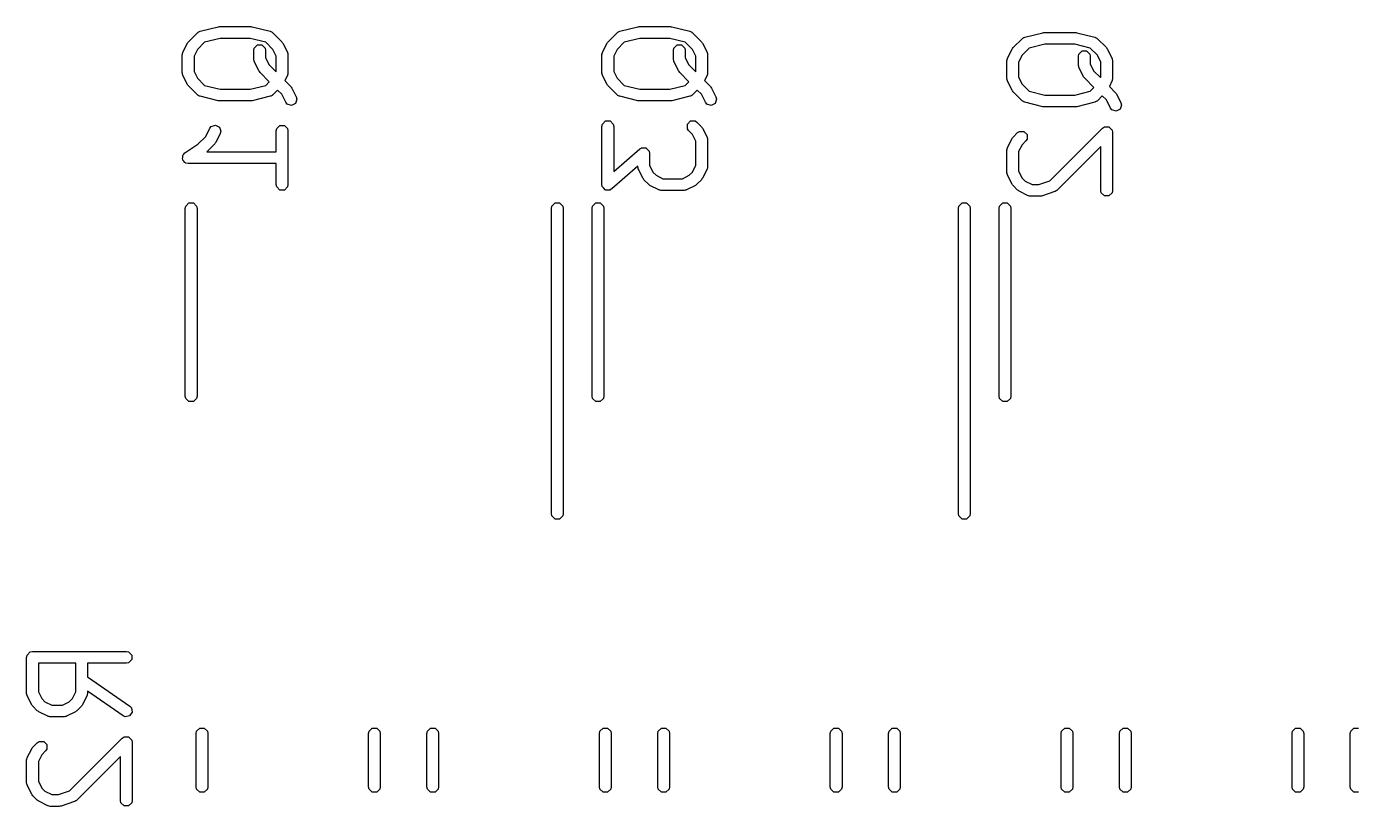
# Model space of a CAD drawing. Header units: inches. Extents: x 0.38 to 5.39, y 0.12 to 3.22.
# Drawn here: x 3.0954 to 3.5418, y 0.6981 to 0.9596 of the extents above; entities that cross this region are included whole.
import ezdxf

# ---------------------------------------------------------------- set-up
doc = ezdxf.new("R2010")
doc.units = ezdxf.units.IN
doc.header["$MEASUREMENT"] = 0
doc.layers.add('BLACK', color=250, linetype='CONTINUOUS')

msp = doc.modelspace()

# ---------------------------------------------------------------- linework, layer by layer
at = {"layer": 'BLACK', "linetype": 'CONTINUOUS'}
for p, q in [((3.14975, 0.95452), (3.15275, 0.95751)), ((3.15275, 0.95751), (3.15293, 0.95763)), ((3.15293, 0.95763), (3.15297, 0.9577)), ((3.15297, 0.9577), (3.15319, 0.95781)), ((3.15319, 0.95781), (3.15339, 0.95794)), ((3.15339, 0.95794), (3.15347, 0.95794)), ((3.15347, 0.95794), (3.15366, 0.95803)), ((3.15366, 0.95803), (3.15966, 0.95953)), ((3.16038, 0.95565), (3.15515, 0.95435)), ((3.15966, 0.95953), (3.1599, 0.95954)), ((3.1599, 0.95954), (3.16014, 0.95959)), ((3.16014, 0.95959), (3.17064, 0.95959)), ((3.1704, 0.95565), (3.16038, 0.95565)), ((3.17563, 0.95435), (3.1704, 0.95565)), ((3.17064, 0.95959), (3.17088, 0.95954)), ((3.17088, 0.95954), (3.17112, 0.95953)), ((3.17112, 0.95953), (3.17712, 0.95803)), ((3.17712, 0.95803), (3.17731, 0.95794)), ((3.17731, 0.95794), (3.17739, 0.95794)), ((3.17739, 0.95794), (3.17759, 0.95781)), ((3.17759, 0.95781), (3.17781, 0.9577)), ((3.17781, 0.9577), (3.17785, 0.95763)), ((3.17785, 0.95763), (3.17803, 0.95751)), ((3.17803, 0.95751), (3.18103, 0.95452)), ((3.2905, 0.95452), (3.2935, 0.95751)), ((3.2935, 0.95751), (3.29367, 0.95763)), ((3.29367, 0.95763), (3.29372, 0.9577)), ((3.29372, 0.9577), (3.29394, 0.95781)), ((3.29394, 0.95781), (3.29414, 0.95794)), ((3.29414, 0.95794), (3.29422, 0.95794)), ((3.29422, 0.95794), (3.29441, 0.95803)), ((3.29441, 0.95803), (3.30041, 0.95953)), ((3.30113, 0.95565), (3.2959, 0.95435)), ((3.30041, 0.95953), (3.30065, 0.95954)), ((3.30065, 0.95954), (3.30089, 0.95959)), ((3.30089, 0.95959), (3.31139, 0.95959)), ((3.31114, 0.95565), (3.30113, 0.95565)), ((3.31638, 0.95435), (3.31114, 0.95565)), ((3.31139, 0.95959), (3.31162, 0.95954)), ((3.31162, 0.95954), (3.31186, 0.95953)), ((3.31186, 0.95953), (3.31786, 0.95803)), ((3.31786, 0.95803), (3.31806, 0.95794)), ((3.31806, 0.95794), (3.31814, 0.95794)), ((3.31814, 0.95794), (3.31834, 0.95781)), ((3.31834, 0.95781), (3.31856, 0.9577)), ((3.31856, 0.9577), (3.3186, 0.95763)), ((3.3186, 0.95763), (3.31878, 0.95751)), ((3.31878, 0.95751), (3.32178, 0.95452)), ((3.42632, 0.95255), (3.42932, 0.95555)), ((3.42932, 0.95555), (3.4295, 0.95566)), ((3.4295, 0.95566), (3.42954, 0.95574)), ((3.42954, 0.95574), (3.42976, 0.95584)), ((3.42976, 0.95584), (3.42996, 0.95597)), ((3.42996, 0.95597), (3.43005, 0.95597)), ((3.43005, 0.95597), (3.43024, 0.95606)), ((3.43024, 0.95606), (3.43624, 0.95756)), ((3.43624, 0.95756), (3.43648, 0.95758)), ((3.43648, 0.95758), (3.43671, 0.95762)), ((3.43671, 0.95762), (3.44721, 0.95762)), ((3.44721, 0.95762), (3.44745, 0.95758)), ((3.44745, 0.95758), (3.44769, 0.95756)), ((3.44769, 0.95756), (3.45369, 0.95606)), ((3.45369, 0.95606), (3.45388, 0.95597)), ((3.45388, 0.95597), (3.45397, 0.95597)), ((3.45397, 0.95597), (3.45417, 0.95584)), ((3.45417, 0.95584), (3.45438, 0.95574)), ((3.45438, 0.95574), (3.45443, 0.95566)), ((3.45443, 0.95566), (3.4546, 0.95555)), ((3.4546, 0.95555), (3.4576, 0.95255)), ((3.14776, 0.95057), (3.14782, 0.95088)), ((3.14782, 0.95088), (3.14785, 0.95091)), ((3.14785, 0.95091), (3.14788, 0.951)), ((3.14788, 0.951), (3.14938, 0.954)), ((3.14938, 0.954), (3.14957, 0.95425)), ((3.14957, 0.95425), (3.14975, 0.95452)), ((3.15276, 0.95196), (3.15161, 0.94966)), ((3.15515, 0.95435), (3.15276, 0.95196)), ((3.17167, 0.95162), (3.17182, 0.95238)), ((3.17167, 0.94862), (3.17167, 0.95162)), ((3.17182, 0.95238), (3.17289, 0.95344)), ((3.17289, 0.95344), (3.17439, 0.95344)), ((3.17439, 0.95344), (3.17546, 0.95238)), ((3.17546, 0.95238), (3.17561, 0.95162)), ((3.17561, 0.95162), (3.17561, 0.94909)), ((3.17802, 0.95196), (3.17563, 0.95435)), ((3.17917, 0.94966), (3.17802, 0.95196)), ((3.18103, 0.95452), (3.18121, 0.95425)), ((3.18121, 0.95425), (3.1814, 0.954)), ((3.1814, 0.954), (3.1829, 0.951)), ((3.1829, 0.951), (3.18292, 0.95091)), ((3.18292, 0.95091), (3.18296, 0.95088)), ((3.18296, 0.95088), (3.18302, 0.95057)), ((3.28851, 0.95057), (3.28857, 0.95088)), ((3.28857, 0.95088), (3.2886, 0.95091)), ((3.2886, 0.95091), (3.28863, 0.951)), ((3.28863, 0.951), (3.29013, 0.954)), ((3.29013, 0.954), (3.29032, 0.95425)), ((3.29032, 0.95425), (3.2905, 0.95452)), ((3.29351, 0.95196), (3.29236, 0.94966)), ((3.2959, 0.95435), (3.29351, 0.95196)), ((3.31242, 0.95162), (3.31257, 0.95238)), ((3.31242, 0.94862), (3.31242, 0.95162)), ((3.31257, 0.95238), (3.31363, 0.95344)), ((3.31363, 0.95344), (3.31514, 0.95344)), ((3.31514, 0.95344), (3.31621, 0.95238)), ((3.31621, 0.95238), (3.31636, 0.95162)), ((3.31636, 0.95162), (3.31636, 0.94909)), ((3.31877, 0.95196), (3.31638, 0.95435)), ((3.31992, 0.94966), (3.31877, 0.95196)), ((3.32178, 0.95452), (3.32195, 0.95425)), ((3.32195, 0.95425), (3.32215, 0.954)), ((3.32215, 0.954), (3.32365, 0.951)), ((3.32365, 0.951), (3.32367, 0.95091)), ((3.32367, 0.95091), (3.3237, 0.95088)), ((3.3237, 0.95088), (3.32377, 0.95057)), ((3.42446, 0.94904), (3.42596, 0.95204)), ((3.42596, 0.95204), (3.42615, 0.95228)), ((3.42615, 0.95228), (3.42632, 0.95255)), ((3.43172, 0.95238), (3.42933, 0.94999)), ((3.43696, 0.95369), (3.43172, 0.95238)), ((3.44697, 0.95369), (3.43696, 0.95369)), ((3.45221, 0.95238), (3.44697, 0.95369)), ((3.44839, 0.95041), (3.44946, 0.95147)), ((3.44946, 0.95147), (3.45097, 0.95147)), ((3.45097, 0.95147), (3.45203, 0.95041)), ((3.45459, 0.94999), (3.45221, 0.95238)), ((3.4576, 0.95255), (3.45778, 0.95228)), ((3.45778, 0.95228), (3.45797, 0.95204)), ((3.45797, 0.95204), (3.45947, 0.94904)), ((3.14767, 0.95012), (3.14769, 0.95022)), ((3.14767, 0.94412), (3.14767, 0.95012)), ((3.14768, 0.95026), (3.14776, 0.95057)), ((3.14769, 0.95022), (3.14768, 0.95026)), ((3.15161, 0.94966), (3.15161, 0.94459)), ((3.17169, 0.94853), (3.17167, 0.94862)), ((3.17168, 0.94848), (3.17169, 0.94853)), ((3.17176, 0.94818), (3.17168, 0.94848)), ((3.17182, 0.94787), (3.17176, 0.94818)), ((3.17185, 0.94784), (3.17182, 0.94787)), ((3.17188, 0.94774), (3.17185, 0.94784)), ((3.17338, 0.94474), (3.17188, 0.94774)), ((3.17561, 0.94909), (3.17676, 0.94679)), ((3.17676, 0.94679), (3.1791, 0.94445)), ((3.17917, 0.94459), (3.17917, 0.94966)), ((3.18302, 0.95057), (3.1831, 0.95026)), ((3.1831, 0.95026), (3.18309, 0.95022)), ((3.18309, 0.95022), (3.18311, 0.95012)), ((3.18311, 0.95012), (3.18311, 0.94412)), ((3.28842, 0.95012), (3.28844, 0.95022)), ((3.28842, 0.94412), (3.28842, 0.95012)), ((3.28843, 0.95026), (3.28851, 0.95057)), ((3.28844, 0.95022), (3.28843, 0.95026)), ((3.29236, 0.94966), (3.29236, 0.94459)), ((3.31244, 0.94853), (3.31242, 0.94862)), ((3.31242, 0.94848), (3.31244, 0.94853)), ((3.31251, 0.94818), (3.31242, 0.94848)), ((3.31257, 0.94787), (3.31251, 0.94818)), ((3.3126, 0.94784), (3.31257, 0.94787)), ((3.31263, 0.94774), (3.3126, 0.94784)), ((3.31413, 0.94474), (3.31263, 0.94774)), ((3.31636, 0.94909), (3.3175, 0.94679)), ((3.3175, 0.94679), (3.31985, 0.94445)), ((3.31992, 0.94459), (3.31992, 0.94966)), ((3.32377, 0.95057), (3.32385, 0.95026)), ((3.32385, 0.95026), (3.32383, 0.95022)), ((3.32383, 0.95022), (3.32385, 0.95012)), ((3.32385, 0.95012), (3.32385, 0.94412)), ((3.42425, 0.94829), (3.42434, 0.9486)), ((3.42427, 0.94825), (3.42425, 0.94829)), ((3.42425, 0.94816), (3.42427, 0.94825)), ((3.42425, 0.94216), (3.42425, 0.94816)), ((3.42434, 0.9486), (3.4244, 0.94891)), ((3.4244, 0.94891), (3.42443, 0.94894)), ((3.42443, 0.94894), (3.42446, 0.94904)), ((3.42933, 0.94999), (3.42818, 0.94769)), ((3.42818, 0.94769), (3.42818, 0.94262)), ((3.44824, 0.94966), (3.44839, 0.95041)), ((3.44824, 0.94666), (3.44824, 0.94966)), ((3.44826, 0.94656), (3.44824, 0.94666)), ((3.44825, 0.94652), (3.44826, 0.94656)), ((3.44833, 0.94621), (3.44825, 0.94652)), ((3.45203, 0.95041), (3.45218, 0.94966)), ((3.45218, 0.94966), (3.45218, 0.94712)), ((3.45218, 0.94712), (3.45333, 0.94482)), ((3.45574, 0.94769), (3.45459, 0.94999)), ((3.45574, 0.94262), (3.45574, 0.94769)), ((3.45947, 0.94904), (3.4595, 0.94894)), ((3.4595, 0.94894), (3.45953, 0.94891)), ((3.45953, 0.94891), (3.45959, 0.9486)), ((3.45959, 0.9486), (3.45968, 0.94829)), ((3.45968, 0.94829), (3.45966, 0.94825)), ((3.45966, 0.94825), (3.45968, 0.94816)), ((3.45968, 0.94816), (3.45968, 0.94216)), ((3.14769, 0.94403), (3.14767, 0.94412)), ((3.14768, 0.94398), (3.14769, 0.94403)), ((3.14776, 0.94368), (3.14768, 0.94398)), ((3.14782, 0.94337), (3.14776, 0.94368)), ((3.14785, 0.94334), (3.14782, 0.94337)), ((3.14788, 0.94324), (3.14785, 0.94334)), ((3.14938, 0.94024), (3.14788, 0.94324)), ((3.15161, 0.94459), (3.15276, 0.94229)), ((3.15276, 0.94229), (3.15515, 0.9399)), ((3.17357, 0.94449), (3.17338, 0.94474)), ((3.17375, 0.94423), (3.17357, 0.94449)), ((3.17685, 0.94112), (3.17375, 0.94423)), ((3.1791, 0.94445), (3.17917, 0.94459)), ((3.1829, 0.94324), (3.18203, 0.94151)), ((3.18292, 0.94334), (3.1829, 0.94324)), ((3.18296, 0.94337), (3.18292, 0.94334)), ((3.18302, 0.94368), (3.18296, 0.94337)), ((3.1831, 0.94398), (3.18302, 0.94368)), ((3.18311, 0.94412), (3.18309, 0.94403)), ((3.18309, 0.94403), (3.1831, 0.94398)), ((3.28844, 0.94403), (3.28842, 0.94412)), ((3.28843, 0.94398), (3.28844, 0.94403)), ((3.28851, 0.94368), (3.28843, 0.94398)), ((3.28857, 0.94337), (3.28851, 0.94368)), ((3.2886, 0.94334), (3.28857, 0.94337)), ((3.28863, 0.94324), (3.2886, 0.94334)), ((3.29013, 0.94024), (3.28863, 0.94324)), ((3.29236, 0.94459), (3.29351, 0.94229)), ((3.29351, 0.94229), (3.2959, 0.9399)), ((3.31432, 0.94449), (3.31413, 0.94474)), ((3.31449, 0.94423), (3.31432, 0.94449)), ((3.3176, 0.94112), (3.31449, 0.94423)), ((3.31985, 0.94445), (3.31992, 0.94459)), ((3.32365, 0.94324), (3.32278, 0.94151)), ((3.32367, 0.94334), (3.32365, 0.94324)), ((3.3237, 0.94337), (3.32367, 0.94334)), ((3.32377, 0.94368), (3.3237, 0.94337)), ((3.32385, 0.94398), (3.32377, 0.94368)), ((3.32385, 0.94412), (3.32383, 0.94403)), ((3.32383, 0.94403), (3.32385, 0.94398)), ((3.42427, 0.94206), (3.42425, 0.94216)), ((3.42425, 0.94202), (3.42427, 0.94206)), ((3.42434, 0.94171), (3.42425, 0.94202)), ((3.42818, 0.94262), (3.42933, 0.94032)), ((3.44839, 0.9459), (3.44833, 0.94621)), ((3.44843, 0.94587), (3.44839, 0.9459)), ((3.44845, 0.94578), (3.44843, 0.94587)), ((3.44995, 0.94278), (3.44845, 0.94578)), ((3.45015, 0.94253), (3.44995, 0.94278)), ((3.45032, 0.94226), (3.45015, 0.94253)), ((3.45343, 0.93916), (3.45032, 0.94226)), ((3.45333, 0.94482), (3.45567, 0.94248)), ((3.45567, 0.94248), (3.45574, 0.94262)), ((3.45968, 0.94202), (3.45959, 0.94171)), ((3.45968, 0.94216), (3.45966, 0.94206)), ((3.45966, 0.94206), (3.45968, 0.94202)), ((3.14957, 0.94), (3.14938, 0.94024)), ((3.14975, 0.93973), (3.14957, 0.94)), ((3.15275, 0.93673), (3.14975, 0.93973)), ((3.15515, 0.9399), (3.16038, 0.93859)), ((3.16038, 0.93859), (3.1704, 0.93859)), ((3.1704, 0.93859), (3.17563, 0.9399)), ((3.17563, 0.9399), (3.17685, 0.94112)), ((3.17964, 0.93834), (3.17803, 0.93673)), ((3.18102, 0.93696), (3.17964, 0.93834)), ((3.18203, 0.94151), (3.18403, 0.93952)), ((3.18403, 0.93952), (3.1842, 0.93925)), ((3.1842, 0.93925), (3.1844, 0.93901)), ((3.1844, 0.93901), (3.1859, 0.93601)), ((3.29032, 0.94), (3.29013, 0.94024)), ((3.2905, 0.93973), (3.29032, 0.94)), ((3.2935, 0.93673), (3.2905, 0.93973)), ((3.2959, 0.9399), (3.30113, 0.93859)), ((3.30113, 0.93859), (3.31114, 0.93859)), ((3.31114, 0.93859), (3.31638, 0.9399)), ((3.31638, 0.9399), (3.3176, 0.94112)), ((3.32039, 0.93834), (3.31878, 0.93673)), ((3.32177, 0.93696), (3.32039, 0.93834)), ((3.32278, 0.94151), (3.32478, 0.93952)), ((3.32478, 0.93952), (3.32495, 0.93925)), ((3.32495, 0.93925), (3.32515, 0.93901)), ((3.32515, 0.93901), (3.32665, 0.93601)), ((3.4244, 0.9414), (3.42434, 0.94171)), ((3.42443, 0.94137), (3.4244, 0.9414)), ((3.42446, 0.94128), (3.42443, 0.94137)), ((3.42596, 0.93828), (3.42446, 0.94128)), ((3.42615, 0.93803), (3.42596, 0.93828)), ((3.42632, 0.93776), (3.42615, 0.93803)), ((3.42932, 0.93476), (3.42632, 0.93776)), ((3.42933, 0.94032), (3.43172, 0.93793)), ((3.43172, 0.93793), (3.43696, 0.93663)), ((3.44697, 0.93663), (3.45221, 0.93793)), ((3.45221, 0.93793), (3.45343, 0.93916)), ((3.45947, 0.94128), (3.45861, 0.93955)), ((3.45861, 0.93955), (3.4606, 0.93755)), ((3.4595, 0.94137), (3.45947, 0.94128)), ((3.45953, 0.9414), (3.4595, 0.94137)), ((3.45959, 0.94171), (3.45953, 0.9414)), ((3.4606, 0.93755), (3.46078, 0.93729)), ((3.15293, 0.93661), (3.15275, 0.93673)), ((3.15297, 0.93654), (3.15293, 0.93661)), ((3.15319, 0.93644), (3.15297, 0.93654)), ((3.15339, 0.93631), (3.15319, 0.93644)), ((3.15347, 0.93631), (3.15339, 0.93631)), ((3.15366, 0.93622), (3.15347, 0.93631)), ((3.15966, 0.93472), (3.15366, 0.93622)), ((3.1599, 0.9347), (3.15966, 0.93472)), ((3.16014, 0.93466), (3.1599, 0.9347)), ((3.17064, 0.93466), (3.16014, 0.93466)), ((3.17088, 0.9347), (3.17064, 0.93466)), ((3.17112, 0.93472), (3.17088, 0.9347)), ((3.17712, 0.93622), (3.17112, 0.93472)), ((3.17731, 0.93631), (3.17712, 0.93622)), ((3.17739, 0.93631), (3.17731, 0.93631)), ((3.17759, 0.93644), (3.17739, 0.93631)), ((3.17781, 0.93654), (3.17759, 0.93644)), ((3.17785, 0.93661), (3.17781, 0.93654)), ((3.17803, 0.93673), (3.17785, 0.93661)), ((3.18238, 0.93425), (3.18102, 0.93696)), ((3.18285, 0.93364), (3.18238, 0.93425)), ((3.18428, 0.93316), (3.18285, 0.93364)), ((3.18562, 0.93384), (3.18428, 0.93316)), ((3.1861, 0.93527), (3.18562, 0.93384)), ((3.1859, 0.93601), (3.1861, 0.93527)), ((3.29367, 0.93661), (3.2935, 0.93673)), ((3.29372, 0.93654), (3.29367, 0.93661)), ((3.29394, 0.93644), (3.29372, 0.93654)), ((3.29414, 0.93631), (3.29394, 0.93644)), ((3.29422, 0.93631), (3.29414, 0.93631)), ((3.29441, 0.93622), (3.29422, 0.93631)), ((3.30041, 0.93472), (3.29441, 0.93622)), ((3.30065, 0.9347), (3.30041, 0.93472)), ((3.30089, 0.93466), (3.30065, 0.9347)), ((3.31139, 0.93466), (3.30089, 0.93466)), ((3.31162, 0.9347), (3.31139, 0.93466)), ((3.31186, 0.93472), (3.31162, 0.9347)), ((3.31786, 0.93622), (3.31186, 0.93472)), ((3.31806, 0.93631), (3.31786, 0.93622)), ((3.31814, 0.93631), (3.31806, 0.93631)), ((3.31834, 0.93644), (3.31814, 0.93631)), ((3.31856, 0.93654), (3.31834, 0.93644)), ((3.3186, 0.93661), (3.31856, 0.93654)), ((3.31878, 0.93673), (3.3186, 0.93661)), ((3.32312, 0.93425), (3.32177, 0.93696)), ((3.3236, 0.93364), (3.32312, 0.93425)), ((3.32502, 0.93316), (3.3236, 0.93364)), ((3.32637, 0.93384), (3.32502, 0.93316)), ((3.32685, 0.93527), (3.32637, 0.93384)), ((3.32665, 0.93601), (3.32685, 0.93527)), ((3.4295, 0.93465), (3.42932, 0.93476)), ((3.42954, 0.93458), (3.4295, 0.93465)), ((3.42976, 0.93447), (3.42954, 0.93458)), ((3.42996, 0.93434), (3.42976, 0.93447)), ((3.43005, 0.93434), (3.42996, 0.93434)), ((3.43024, 0.93425), (3.43005, 0.93434)), ((3.43624, 0.93275), (3.43024, 0.93425)), ((3.43696, 0.93663), (3.44697, 0.93663)), ((3.45369, 0.93425), (3.44769, 0.93275)), ((3.45388, 0.93434), (3.45369, 0.93425)), ((3.45397, 0.93434), (3.45388, 0.93434)), ((3.45417, 0.93447), (3.45397, 0.93434)), ((3.45438, 0.93458), (3.45417, 0.93447)), ((3.45443, 0.93465), (3.45438, 0.93458)), ((3.4546, 0.93476), (3.45443, 0.93465)), ((3.45621, 0.93637), (3.4546, 0.93476)), ((3.45759, 0.93499), (3.45621, 0.93637)), ((3.45895, 0.93228), (3.45759, 0.93499)), ((3.46078, 0.93729), (3.46097, 0.93704)), ((3.46097, 0.93704), (3.46247, 0.93404)), ((3.46268, 0.9333), (3.4622, 0.93187)), ((3.46247, 0.93404), (3.46268, 0.9333)), ((3.43648, 0.93274), (3.43624, 0.93275)), ((3.43671, 0.93269), (3.43648, 0.93274)), ((3.44721, 0.93269), (3.43671, 0.93269)), ((3.44745, 0.93274), (3.44721, 0.93269)), ((3.44769, 0.93275), (3.44745, 0.93274)), ((3.45942, 0.93167), (3.45895, 0.93228)), ((3.46085, 0.93119), (3.45942, 0.93167)), ((3.4622, 0.93187), (3.46085, 0.93119)), ((3.15552, 0.92279), (3.15688, 0.92551)), ((3.15688, 0.92551), (3.15735, 0.92611)), ((3.15735, 0.92611), (3.15878, 0.92659)), ((3.15878, 0.92659), (3.16013, 0.92592)), ((3.16013, 0.92592), (3.1606, 0.92449)), ((3.1606, 0.92449), (3.1604, 0.92375)), ((3.17917, 0.92463), (3.17932, 0.92538)), ((3.17917, 0.9176), (3.17917, 0.92463)), ((3.17932, 0.92538), (3.18038, 0.92645)), ((3.18038, 0.92645), (3.18189, 0.92645)), ((3.18189, 0.92645), (3.18296, 0.92538)), ((3.18296, 0.92538), (3.18311, 0.92463)), ((3.18311, 0.92463), (3.18311, 0.90663)), ((3.28842, 0.92613), (3.28857, 0.92688)), ((3.28842, 0.90663), (3.28842, 0.92613)), ((3.28857, 0.92688), (3.28964, 0.92795)), ((3.28964, 0.92795), (3.29114, 0.92795)), ((3.29114, 0.92795), (3.29221, 0.92688)), ((3.29221, 0.92688), (3.29236, 0.92613)), ((3.29236, 0.92613), (3.29236, 0.91097)), ((3.31707, 0.92688), (3.31813, 0.92795)), ((3.31707, 0.92537), (3.31707, 0.92688)), ((3.31749, 0.92473), (3.31707, 0.92537)), ((3.31877, 0.92346), (3.31749, 0.92473)), ((3.31813, 0.92795), (3.31964, 0.92795)), ((3.31964, 0.92795), (3.32028, 0.92752)), ((3.32028, 0.92752), (3.32178, 0.92602)), ((3.32178, 0.92602), (3.32195, 0.92576)), ((3.32195, 0.92576), (3.32215, 0.92551)), ((3.32215, 0.92551), (3.32365, 0.92251)), ((3.42632, 0.92255), (3.42782, 0.92405)), ((3.42782, 0.92405), (3.42846, 0.92448)), ((3.42846, 0.92448), (3.42997, 0.92448)), ((3.42997, 0.92448), (3.43103, 0.92341)), ((3.43865, 0.90788), (3.45632, 0.92555)), ((3.45632, 0.92555), (3.45696, 0.92598)), ((3.45696, 0.92598), (3.45847, 0.92598)), ((3.45847, 0.92598), (3.45953, 0.92491)), ((3.45953, 0.92491), (3.45968, 0.92416)), ((3.45968, 0.92416), (3.45968, 0.90466)), ((3.14855, 0.91727), (3.15289, 0.92016)), ((3.15289, 0.92016), (3.15552, 0.92279)), ((3.15853, 0.92024), (3.15589, 0.9176)), ((3.15871, 0.9205), (3.15853, 0.92024)), ((3.1589, 0.92075), (3.15871, 0.9205)), ((3.1604, 0.92375), (3.1589, 0.92075)), ((3.31992, 0.92116), (3.31877, 0.92346)), ((3.31992, 0.91309), (3.31992, 0.92116)), ((3.32365, 0.92251), (3.32367, 0.92241)), ((3.32367, 0.92241), (3.3237, 0.92238)), ((3.3237, 0.92238), (3.32377, 0.92207)), ((3.32377, 0.92207), (3.32385, 0.92177)), ((3.32385, 0.92177), (3.32383, 0.92172)), ((3.32383, 0.92172), (3.32385, 0.92163)), ((3.32385, 0.92163), (3.32385, 0.91263)), ((3.42446, 0.91904), (3.42596, 0.92204)), ((3.42596, 0.92204), (3.42615, 0.92229)), ((3.42615, 0.92229), (3.42632, 0.92255)), ((3.42933, 0.91999), (3.42818, 0.91769)), ((3.43061, 0.92127), (3.42933, 0.91999)), ((3.43103, 0.92191), (3.43061, 0.92127)), ((3.43103, 0.92341), (3.43103, 0.92191)), ((3.14771, 0.91525), (3.14782, 0.91581)), ((3.14782, 0.91508), (3.14771, 0.91525)), ((3.14782, 0.91638), (3.14797, 0.91652)), ((3.14782, 0.91581), (3.14782, 0.91638)), ((3.14782, 0.91487), (3.14782, 0.91508)), ((3.14797, 0.91652), (3.14801, 0.91672)), ((3.14801, 0.91672), (3.14855, 0.91727)), ((3.15589, 0.9176), (3.17917, 0.9176)), ((3.29236, 0.91097), (3.30109, 0.91861)), ((3.30109, 0.91861), (3.30158, 0.91889)), ((3.30158, 0.91889), (3.30163, 0.91895)), ((3.30163, 0.91895), (3.30168, 0.91895)), ((3.30168, 0.91895), (3.30176, 0.91899)), ((3.30176, 0.91899), (3.30245, 0.91895)), ((3.30245, 0.91895), (3.30314, 0.91895)), ((3.30314, 0.91895), (3.30319, 0.9189)), ((3.30319, 0.9189), (3.30326, 0.91889)), ((3.30326, 0.91889), (3.30372, 0.91837)), ((3.30372, 0.91837), (3.30421, 0.91788)), ((3.30421, 0.91788), (3.30422, 0.91779)), ((3.30422, 0.91779), (3.30425, 0.91776)), ((3.30425, 0.91776), (3.30425, 0.91768)), ((3.30425, 0.91768), (3.30436, 0.91713)), ((3.30436, 0.91713), (3.30436, 0.91309)), ((3.42425, 0.9183), (3.42434, 0.9186)), ((3.42427, 0.91826), (3.42425, 0.9183)), ((3.42425, 0.91816), (3.42427, 0.91826)), ((3.42425, 0.91066), (3.42425, 0.91816)), ((3.42434, 0.9186), (3.4244, 0.91891)), ((3.4244, 0.91891), (3.42443, 0.91894)), ((3.42443, 0.91894), (3.42446, 0.91904)), ((3.42818, 0.91769), (3.42818, 0.91112)), ((3.45574, 0.91941), (3.44111, 0.90477)), ((3.45574, 0.90466), (3.45574, 0.91941)), ((3.14823, 0.91447), (3.14782, 0.91487)), ((3.14855, 0.91399), (3.14823, 0.91447)), ((3.14874, 0.91395), (3.14855, 0.91399)), ((3.14889, 0.91381), (3.14874, 0.91395)), ((3.14964, 0.91366), (3.14889, 0.91381)), ((3.17917, 0.91366), (3.14964, 0.91366)), ((3.17917, 0.90663), (3.17917, 0.91366)), ((3.30042, 0.91279), (3.29169, 0.90515)), ((3.30042, 0.91263), (3.30042, 0.91279)), ((3.30044, 0.91253), (3.30042, 0.91263)), ((3.30042, 0.91249), (3.30044, 0.91253)), ((3.30051, 0.91218), (3.30042, 0.91249)), ((3.30057, 0.91188), (3.30051, 0.91218)), ((3.3006, 0.91184), (3.30057, 0.91188)), ((3.30063, 0.91175), (3.3006, 0.91184)), ((3.30213, 0.90875), (3.30063, 0.91175)), ((3.30436, 0.91309), (3.30551, 0.91079)), ((3.30551, 0.91079), (3.30655, 0.90975)), ((3.31772, 0.90975), (3.31877, 0.9108)), ((3.31877, 0.9108), (3.31992, 0.91309)), ((3.32365, 0.91175), (3.32215, 0.90875)), ((3.32367, 0.91184), (3.32365, 0.91175)), ((3.3237, 0.91188), (3.32367, 0.91184)), ((3.32377, 0.91218), (3.3237, 0.91188)), ((3.32385, 0.91249), (3.32377, 0.91218)), ((3.32385, 0.91263), (3.32383, 0.91253)), ((3.32383, 0.91253), (3.32385, 0.91249)), ((3.42427, 0.91056), (3.42425, 0.91066)), ((3.42425, 0.91052), (3.42427, 0.91056)), ((3.42818, 0.91112), (3.42933, 0.90883)), ((3.17932, 0.90588), (3.17917, 0.90663)), ((3.18311, 0.90663), (3.18296, 0.90588)), ((3.28853, 0.90608), (3.28842, 0.90663)), ((3.30232, 0.9085), (3.30213, 0.90875)), ((3.3025, 0.90824), (3.30232, 0.9085)), ((3.304, 0.90674), (3.3025, 0.90824)), ((3.30426, 0.90656), (3.304, 0.90674)), ((3.30451, 0.90637), (3.30426, 0.90656)), ((3.30751, 0.90487), (3.30451, 0.90637)), ((3.30655, 0.90975), (3.30885, 0.9086)), ((3.30885, 0.9086), (3.31542, 0.9086)), ((3.31542, 0.9086), (3.31772, 0.90975)), ((3.31977, 0.90637), (3.31677, 0.90487)), ((3.32002, 0.90656), (3.31977, 0.90637)), ((3.32028, 0.90674), (3.32002, 0.90656)), ((3.32178, 0.90824), (3.32028, 0.90674)), ((3.32195, 0.9085), (3.32178, 0.90824)), ((3.32215, 0.90875), (3.32195, 0.9085)), ((3.42434, 0.91022), (3.42425, 0.91052)), ((3.4244, 0.90991), (3.42434, 0.91022)), ((3.42443, 0.90987), (3.4244, 0.90991)), ((3.42446, 0.90978), (3.42443, 0.90987)), ((3.42596, 0.90678), (3.42446, 0.90978)), ((3.42615, 0.90653), (3.42596, 0.90678)), ((3.42632, 0.90627), (3.42615, 0.90653)), ((3.42782, 0.90477), (3.42632, 0.90627)), ((3.42933, 0.90883), (3.43038, 0.90778)), ((3.43038, 0.90778), (3.43268, 0.90663)), ((3.43268, 0.90663), (3.4349, 0.90663)), ((3.4349, 0.90663), (3.43865, 0.90788)), ((3.18038, 0.90481), (3.17932, 0.90588)), ((3.18189, 0.90481), (3.18038, 0.90481)), ((3.18296, 0.90588), (3.18189, 0.90481)), ((3.28852, 0.906), (3.28853, 0.90608)), ((3.28855, 0.90597), (3.28852, 0.906)), ((3.28857, 0.90588), (3.28855, 0.90597)), ((3.28906, 0.90539), (3.28857, 0.90588)), ((3.28952, 0.90486), (3.28906, 0.90539)), ((3.28959, 0.90486), (3.28952, 0.90486)), ((3.28964, 0.90481), (3.28959, 0.90486)), ((3.29033, 0.90481), (3.28964, 0.90481)), ((3.29102, 0.90476), (3.29033, 0.90481)), ((3.2911, 0.90481), (3.29102, 0.90476)), ((3.29114, 0.90481), (3.2911, 0.90481)), ((3.2912, 0.90487), (3.29114, 0.90481)), ((3.29169, 0.90515), (3.2912, 0.90487)), ((3.3076, 0.90484), (3.30751, 0.90487)), ((3.30763, 0.90481), (3.3076, 0.90484)), ((3.30794, 0.90475), (3.30763, 0.90481)), ((3.30825, 0.90467), (3.30794, 0.90475)), ((3.30829, 0.90468), (3.30825, 0.90467)), ((3.30839, 0.90466), (3.30829, 0.90468)), ((3.31589, 0.90466), (3.30839, 0.90466)), ((3.31598, 0.90468), (3.31589, 0.90466)), ((3.31603, 0.90467), (3.31598, 0.90468)), ((3.31633, 0.90475), (3.31603, 0.90467)), ((3.31664, 0.90481), (3.31633, 0.90475)), ((3.31667, 0.90484), (3.31664, 0.90481)), ((3.31677, 0.90487), (3.31667, 0.90484)), ((3.42809, 0.90459), (3.42782, 0.90477)), ((3.42834, 0.9044), (3.42809, 0.90459)), ((3.43134, 0.9029), (3.42834, 0.9044)), ((3.43143, 0.90287), (3.43134, 0.9029)), ((3.43146, 0.90284), (3.43143, 0.90287)), ((3.43177, 0.90278), (3.43146, 0.90284)), ((3.43208, 0.9027), (3.43177, 0.90278)), ((3.43212, 0.90271), (3.43208, 0.9027)), ((3.43222, 0.90269), (3.43212, 0.90271)), ((3.43522, 0.90269), (3.43222, 0.90269)), ((3.43552, 0.90275), (3.43522, 0.90269)), ((3.43584, 0.90279), (3.43552, 0.90275)), ((3.44034, 0.90429), (3.43584, 0.90279)), ((3.44042, 0.90434), (3.44034, 0.90429)), ((3.44047, 0.90434), (3.44042, 0.90434)), ((3.44073, 0.90452), (3.44047, 0.90434)), ((3.441, 0.90467), (3.44073, 0.90452)), ((3.44102, 0.90471), (3.441, 0.90467)), ((3.44111, 0.90477), (3.44102, 0.90471)), ((3.45589, 0.90391), (3.45574, 0.90466)), ((3.45696, 0.90284), (3.45589, 0.90391)), ((3.45847, 0.90284), (3.45696, 0.90284)), ((3.45953, 0.90391), (3.45847, 0.90284)), ((3.45968, 0.90466), (3.45953, 0.90391)), ((3.14866, 0.89866), (3.14881, 0.89941)), ((3.14866, 0.86717), (3.14866, 0.89866)), ((3.14881, 0.89941), (3.14988, 0.90048)), ((3.14988, 0.90048), (3.15138, 0.90048)), ((3.15138, 0.90048), (3.15245, 0.89941)), ((3.15245, 0.89941), (3.1526, 0.89866)), ((3.1526, 0.89866), (3.1526, 0.86717)), ((3.2715, 0.89866), (3.27165, 0.89941)), ((3.2715, 0.86717), (3.2715, 0.89866)), ((3.27165, 0.89941), (3.27271, 0.90048)), ((3.27271, 0.90048), (3.27422, 0.90048)), ((3.27422, 0.90048), (3.27528, 0.89941)), ((3.27528, 0.89941), (3.27543, 0.89866)), ((3.27543, 0.89866), (3.27543, 0.86717)), ((3.28514, 0.89866), (3.28529, 0.89941)), ((3.28514, 0.86717), (3.28514, 0.89866)), ((3.28529, 0.89941), (3.28636, 0.90048)), ((3.28636, 0.90048), (3.28787, 0.90048)), ((3.28787, 0.90048), (3.28893, 0.89941)), ((3.28893, 0.89941), (3.28908, 0.89866)), ((3.28908, 0.89866), (3.28908, 0.86717)), ((3.40798, 0.89866), (3.40813, 0.89941)), ((3.40798, 0.86717), (3.40798, 0.89866)), ((3.40813, 0.89941), (3.40919, 0.90048)), ((3.40919, 0.90048), (3.4107, 0.90048)), ((3.4107, 0.90048), (3.41177, 0.89941)), ((3.41177, 0.89941), (3.41192, 0.89866)), ((3.41192, 0.89866), (3.41192, 0.86717)), ((3.42163, 0.89866), (3.42178, 0.89941)), ((3.42163, 0.86717), (3.42163, 0.89866)), ((3.42178, 0.89941), (3.42284, 0.90048)), ((3.42284, 0.90048), (3.42435, 0.90048)), ((3.42435, 0.90048), (3.42541, 0.89941)), ((3.42541, 0.89941), (3.42556, 0.89866)), ((3.42556, 0.89866), (3.42556, 0.86717)), ((3.14866, 0.83567), (3.14866, 0.86717)), ((3.1526, 0.86717), (3.1526, 0.83567)), ((3.2715, 0.7963), (3.2715, 0.86717)), ((3.27543, 0.86717), (3.27543, 0.7963)), ((3.28514, 0.83567), (3.28514, 0.86717)), ((3.28908, 0.86717), (3.28908, 0.83567)), ((3.40798, 0.7963), (3.40798, 0.86717)), ((3.41192, 0.86717), (3.41192, 0.7963)), ((3.42163, 0.83567), (3.42163, 0.86717)), ((3.42556, 0.86717), (3.42556, 0.83567)), ((3.14881, 0.83492), (3.14866, 0.83567)), ((3.14988, 0.83385), (3.14881, 0.83492)), ((3.15245, 0.83492), (3.15138, 0.83385)), ((3.1526, 0.83567), (3.15245, 0.83492)), ((3.28529, 0.83492), (3.28514, 0.83567)), ((3.28636, 0.83385), (3.28529, 0.83492)), ((3.28893, 0.83492), (3.28787, 0.83385)), ((3.28908, 0.83567), (3.28893, 0.83492)), ((3.42178, 0.83492), (3.42163, 0.83567)), ((3.42284, 0.83385), (3.42178, 0.83492)), ((3.42541, 0.83492), (3.42435, 0.83385)), ((3.42556, 0.83567), (3.42541, 0.83492)), ((3.15138, 0.83385), (3.14988, 0.83385)), ((3.28787, 0.83385), (3.28636, 0.83385)), ((3.42435, 0.83385), (3.42284, 0.83385)), ((3.27165, 0.79555), (3.2715, 0.7963)), ((3.27271, 0.79448), (3.27165, 0.79555)), ((3.27528, 0.79555), (3.27422, 0.79448)), ((3.27543, 0.7963), (3.27528, 0.79555)), ((3.40813, 0.79555), (3.40798, 0.7963)), ((3.40919, 0.79448), (3.40813, 0.79555)), ((3.41177, 0.79555), (3.4107, 0.79448)), ((3.41192, 0.7963), (3.41177, 0.79555)), ((3.27422, 0.79448), (3.27271, 0.79448)), ((3.4107, 0.79448), (3.40919, 0.79448)), ((3.09559, 0.74886), (3.09666, 0.74992)), ((3.09666, 0.74992), (3.09741, 0.75007)), ((3.09741, 0.75007), (3.12891, 0.75007)), ((3.12891, 0.75007), (3.12966, 0.74992)), ((3.12966, 0.74992), (3.13073, 0.74886)), ((3.09544, 0.7481), (3.09559, 0.74886)), ((3.09544, 0.73611), (3.09544, 0.7481)), ((3.11194, 0.74613), (3.09938, 0.74613)), ((3.09938, 0.74613), (3.09938, 0.73657)), ((3.11194, 0.73657), (3.11194, 0.74613)), ((3.12891, 0.74613), (3.11588, 0.74613)), ((3.11588, 0.74613), (3.11588, 0.74163)), ((3.12966, 0.74628), (3.12891, 0.74613)), ((3.13073, 0.74735), (3.12966, 0.74628)), ((3.13073, 0.74886), (3.13073, 0.74735)), ((3.11588, 0.74163), (3.13004, 0.73172)), ((3.09938, 0.73657), (3.10053, 0.73427)), ((3.11079, 0.73427), (3.11194, 0.73657)), ((3.12778, 0.72849), (3.11588, 0.73682)), ((3.11588, 0.73682), (3.11588, 0.73611)), ((3.09546, 0.73601), (3.09544, 0.73611)), ((3.09545, 0.73597), (3.09546, 0.73601)), ((3.09553, 0.73566), (3.09545, 0.73597)), ((3.09559, 0.73535), (3.09553, 0.73566)), ((3.09563, 0.73532), (3.09559, 0.73535)), ((3.09565, 0.73522), (3.09563, 0.73532)), ((3.09715, 0.73223), (3.09565, 0.73522)), ((3.09735, 0.73198), (3.09715, 0.73223)), ((3.10053, 0.73427), (3.10158, 0.73322)), ((3.10158, 0.73322), (3.10388, 0.73207)), ((3.10388, 0.73207), (3.10745, 0.73207)), ((3.10745, 0.73207), (3.10975, 0.73322)), ((3.10975, 0.73322), (3.11079, 0.73427)), ((3.11417, 0.73223), (3.11398, 0.73198)), ((3.11567, 0.73522), (3.11417, 0.73223)), ((3.1157, 0.73532), (3.11567, 0.73522)), ((3.11573, 0.73535), (3.1157, 0.73532)), ((3.11579, 0.73566), (3.11573, 0.73535)), ((3.11587, 0.73597), (3.11579, 0.73566)), ((3.11588, 0.73611), (3.11586, 0.73601)), ((3.11586, 0.73601), (3.11587, 0.73597)), ((3.09752, 0.73171), (3.09735, 0.73198)), ((3.09902, 0.73021), (3.09752, 0.73171)), ((3.09928, 0.73004), (3.09902, 0.73021)), ((3.09953, 0.72984), (3.09928, 0.73004)), ((3.10253, 0.72835), (3.09953, 0.72984)), ((3.10263, 0.72832), (3.10253, 0.72835)), ((3.10266, 0.72829), (3.10263, 0.72832)), ((3.10297, 0.72823), (3.10266, 0.72829)), ((3.10327, 0.72814), (3.10297, 0.72823)), ((3.10332, 0.72816), (3.10327, 0.72814)), ((3.10341, 0.72814), (3.10332, 0.72816)), ((3.10791, 0.72814), (3.10341, 0.72814)), ((3.10801, 0.72816), (3.10791, 0.72814)), ((3.10805, 0.72814), (3.10801, 0.72816)), ((3.10836, 0.72823), (3.10805, 0.72814)), ((3.10867, 0.72829), (3.10836, 0.72823)), ((3.1087, 0.72832), (3.10867, 0.72829)), ((3.10879, 0.72835), (3.1087, 0.72832)), ((3.11179, 0.72984), (3.10879, 0.72835)), ((3.11204, 0.73004), (3.11179, 0.72984)), ((3.1123, 0.73021), (3.11204, 0.73004)), ((3.1138, 0.73171), (3.1123, 0.73021)), ((3.11398, 0.73198), (3.1138, 0.73171)), ((3.12848, 0.72818), (3.12778, 0.72849)), ((3.12997, 0.72845), (3.12848, 0.72818)), ((3.13083, 0.72968), (3.12997, 0.72845)), ((3.13004, 0.73172), (3.13057, 0.73116)), ((3.13057, 0.73116), (3.13083, 0.72968)), ((3.15227, 0.72256), (3.15242, 0.72331)), ((3.15242, 0.72331), (3.15349, 0.72438)), ((3.15349, 0.72438), (3.15499, 0.72438)), ((3.15499, 0.72438), (3.15606, 0.72331)), ((3.15606, 0.72331), (3.15621, 0.72256)), ((3.21014, 0.72256), (3.21029, 0.72331)), ((3.21029, 0.72331), (3.21136, 0.72438)), ((3.21136, 0.72438), (3.21287, 0.72438)), ((3.21287, 0.72438), (3.21393, 0.72331)), ((3.21393, 0.72331), (3.21408, 0.72256)), ((3.2297, 0.72256), (3.22985, 0.72331)), ((3.22985, 0.72331), (3.23091, 0.72438)), ((3.23091, 0.72438), (3.23242, 0.72438)), ((3.23242, 0.72438), (3.23349, 0.72331)), ((3.23349, 0.72331), (3.23364, 0.72256)), ((3.28757, 0.72256), (3.28772, 0.72331)), ((3.28772, 0.72331), (3.28879, 0.72438)), ((3.28879, 0.72438), (3.29029, 0.72438)), ((3.29029, 0.72438), (3.29136, 0.72331)), ((3.29136, 0.72331), (3.29151, 0.72256)), ((3.30713, 0.72256), (3.30728, 0.72331)), ((3.30728, 0.72331), (3.30834, 0.72438)), ((3.30834, 0.72438), (3.30985, 0.72438)), ((3.30985, 0.72438), (3.31091, 0.72331)), ((3.31091, 0.72331), (3.31106, 0.72256)), ((3.365, 0.72256), (3.36515, 0.72331)), ((3.36515, 0.72331), (3.36622, 0.72438)), ((3.36622, 0.72438), (3.36772, 0.72438)), ((3.36772, 0.72438), (3.36879, 0.72331)), ((3.36879, 0.72331), (3.36894, 0.72256)), ((3.38455, 0.72256), (3.3847, 0.72331)), ((3.3847, 0.72331), (3.38577, 0.72438)), ((3.38577, 0.72438), (3.38728, 0.72438)), ((3.38728, 0.72438), (3.38834, 0.72331)), ((3.38834, 0.72331), (3.38849, 0.72256)), ((3.44243, 0.72256), (3.44258, 0.72331)), ((3.44258, 0.72331), (3.44364, 0.72438)), ((3.44364, 0.72438), (3.44515, 0.72438)), ((3.44515, 0.72438), (3.44621, 0.72331)), ((3.44621, 0.72331), (3.44636, 0.72256)), ((3.46198, 0.72256), (3.46213, 0.72331)), ((3.46213, 0.72331), (3.4632, 0.72438)), ((3.4632, 0.72438), (3.4647, 0.72438)), ((3.4647, 0.72438), (3.46577, 0.72331)), ((3.46577, 0.72331), (3.46592, 0.72256)), ((3.51986, 0.72256), (3.52001, 0.72331)), ((3.52001, 0.72331), (3.52107, 0.72438)), ((3.52107, 0.72438), (3.52258, 0.72438)), ((3.52258, 0.72438), (3.52364, 0.72331)), ((3.52364, 0.72331), (3.52379, 0.72256)), ((3.53941, 0.72256), (3.53956, 0.72331)), ((3.53956, 0.72331), (3.54062, 0.72438)), ((3.54062, 0.72438), (3.54213, 0.72438)), ((3.09752, 0.718), (3.09902, 0.7195)), ((3.09902, 0.7195), (3.09966, 0.71993)), ((3.09966, 0.71993), (3.10117, 0.71993)), ((3.10117, 0.71993), (3.10223, 0.71886)), ((3.10223, 0.71886), (3.10223, 0.71735)), ((3.10985, 0.70333), (3.12752, 0.721)), ((3.12752, 0.721), (3.12816, 0.72143)), ((3.12816, 0.72143), (3.12966, 0.72143)), ((3.12966, 0.72143), (3.13073, 0.72036)), ((3.13073, 0.72036), (3.13088, 0.71961)), ((3.13088, 0.71961), (3.13088, 0.70011)), ((3.15227, 0.70468), (3.15227, 0.72256)), ((3.15621, 0.72256), (3.15621, 0.70468)), ((3.21014, 0.70468), (3.21014, 0.72256)), ((3.21408, 0.72256), (3.21408, 0.70468)), ((3.2297, 0.70468), (3.2297, 0.72256)), ((3.23364, 0.72256), (3.23364, 0.70468)), ((3.28757, 0.70468), (3.28757, 0.72256)), ((3.29151, 0.72256), (3.29151, 0.70468)), ((3.30713, 0.70468), (3.30713, 0.72256)), ((3.31106, 0.72256), (3.31106, 0.70468)), ((3.365, 0.70468), (3.365, 0.72256)), ((3.36894, 0.72256), (3.36894, 0.70468)), ((3.38455, 0.70468), (3.38455, 0.72256)), ((3.38849, 0.72256), (3.38849, 0.70468)), ((3.44243, 0.70468), (3.44243, 0.72256)), ((3.44636, 0.72256), (3.44636, 0.70468)), ((3.46198, 0.70468), (3.46198, 0.72256)), ((3.46592, 0.72256), (3.46592, 0.70468)), ((3.51986, 0.70468), (3.51986, 0.72256)), ((3.52379, 0.72256), (3.52379, 0.70468)), ((3.53941, 0.70468), (3.53941, 0.72256)), ((3.09553, 0.71405), (3.09559, 0.71436)), ((3.09559, 0.71436), (3.09563, 0.71439)), ((3.09563, 0.71439), (3.09565, 0.71449)), ((3.09565, 0.71449), (3.09715, 0.71749)), ((3.09715, 0.71749), (3.09735, 0.71774)), ((3.09735, 0.71774), (3.09752, 0.718)), ((3.10053, 0.71544), (3.09938, 0.71314)), ((3.1018, 0.71672), (3.10053, 0.71544)), ((3.10223, 0.71735), (3.1018, 0.71672)), ((3.12694, 0.71485), (3.1123, 0.70022)), ((3.12694, 0.70011), (3.12694, 0.71485)), ((3.09544, 0.71361), (3.09546, 0.7137)), ((3.09544, 0.70611), (3.09544, 0.71361)), ((3.09545, 0.71375), (3.09553, 0.71405)), ((3.09546, 0.7137), (3.09545, 0.71375)), ((3.09938, 0.71314), (3.09938, 0.70657)), ((3.09546, 0.70601), (3.09544, 0.70611)), ((3.09545, 0.70597), (3.09546, 0.70601)), ((3.09553, 0.70567), (3.09545, 0.70597)), ((3.09559, 0.70536), (3.09553, 0.70567)), ((3.09563, 0.70532), (3.09559, 0.70536)), ((3.09565, 0.70523), (3.09563, 0.70532)), ((3.09715, 0.70223), (3.09565, 0.70523)), ((3.09938, 0.70657), (3.10053, 0.70428)), ((3.09735, 0.70198), (3.09715, 0.70223)), ((3.09752, 0.70172), (3.09735, 0.70198)), ((3.09902, 0.70022), (3.09752, 0.70172)), ((3.10053, 0.70428), (3.10158, 0.70323)), ((3.10158, 0.70323), (3.10388, 0.70208)), ((3.10388, 0.70208), (3.10609, 0.70208)), ((3.10609, 0.70208), (3.10985, 0.70333)), ((3.15242, 0.70393), (3.15227, 0.70468)), ((3.15349, 0.70286), (3.15242, 0.70393)), ((3.15499, 0.70286), (3.15349, 0.70286)), ((3.15606, 0.70393), (3.15499, 0.70286)), ((3.15621, 0.70468), (3.15606, 0.70393)), ((3.21029, 0.70393), (3.21014, 0.70468)), ((3.21136, 0.70286), (3.21029, 0.70393)), ((3.21287, 0.70286), (3.21136, 0.70286)), ((3.21393, 0.70393), (3.21287, 0.70286)), ((3.21408, 0.70468), (3.21393, 0.70393)), ((3.22985, 0.70393), (3.2297, 0.70468)), ((3.23091, 0.70286), (3.22985, 0.70393)), ((3.23242, 0.70286), (3.23091, 0.70286)), ((3.23349, 0.70393), (3.23242, 0.70286)), ((3.23364, 0.70468), (3.23349, 0.70393)), ((3.28772, 0.70393), (3.28757, 0.70468)), ((3.28879, 0.70286), (3.28772, 0.70393)), ((3.29029, 0.70286), (3.28879, 0.70286)), ((3.29136, 0.70393), (3.29029, 0.70286)), ((3.29151, 0.70468), (3.29136, 0.70393)), ((3.30728, 0.70393), (3.30713, 0.70468)), ((3.30834, 0.70286), (3.30728, 0.70393)), ((3.30985, 0.70286), (3.30834, 0.70286)), ((3.31091, 0.70393), (3.30985, 0.70286)), ((3.31106, 0.70468), (3.31091, 0.70393)), ((3.36515, 0.70393), (3.365, 0.70468)), ((3.36622, 0.70286), (3.36515, 0.70393)), ((3.36772, 0.70286), (3.36622, 0.70286)), ((3.36879, 0.70393), (3.36772, 0.70286)), ((3.36894, 0.70468), (3.36879, 0.70393)), ((3.3847, 0.70393), (3.38455, 0.70468)), ((3.38577, 0.70286), (3.3847, 0.70393)), ((3.38728, 0.70286), (3.38577, 0.70286)), ((3.38834, 0.70393), (3.38728, 0.70286)), ((3.38849, 0.70468), (3.38834, 0.70393)), ((3.44258, 0.70393), (3.44243, 0.70468)), ((3.44364, 0.70286), (3.44258, 0.70393)), ((3.44515, 0.70286), (3.44364, 0.70286)), ((3.44621, 0.70393), (3.44515, 0.70286)), ((3.44636, 0.70468), (3.44621, 0.70393)), ((3.46213, 0.70393), (3.46198, 0.70468)), ((3.4632, 0.70286), (3.46213, 0.70393)), ((3.4647, 0.70286), (3.4632, 0.70286)), ((3.46577, 0.70393), (3.4647, 0.70286)), ((3.46592, 0.70468), (3.46577, 0.70393)), ((3.52001, 0.70393), (3.51986, 0.70468)), ((3.52107, 0.70286), (3.52001, 0.70393)), ((3.52258, 0.70286), (3.52107, 0.70286)), ((3.52364, 0.70393), (3.52258, 0.70286)), ((3.52379, 0.70468), (3.52364, 0.70393)), ((3.53956, 0.70393), (3.53941, 0.70468)), ((3.54062, 0.70286), (3.53956, 0.70393)), ((3.54213, 0.70286), (3.54062, 0.70286)), ((3.09928, 0.70004), (3.09902, 0.70022)), ((3.09953, 0.69985), (3.09928, 0.70004)), ((3.10253, 0.69835), (3.09953, 0.69985)), ((3.10263, 0.69832), (3.10253, 0.69835)), ((3.10266, 0.69829), (3.10263, 0.69832)), ((3.10297, 0.69823), (3.10266, 0.69829)), ((3.10327, 0.69815), (3.10297, 0.69823)), ((3.10332, 0.69816), (3.10327, 0.69815)), ((3.10341, 0.69814), (3.10332, 0.69816)), ((3.10641, 0.69814), (3.10341, 0.69814)), ((3.10672, 0.6982), (3.10641, 0.69814)), ((3.10703, 0.69824), (3.10672, 0.6982)), ((3.11153, 0.69974), (3.10703, 0.69824)), ((3.11162, 0.69979), (3.11153, 0.69974)), ((3.11166, 0.69979), (3.11162, 0.69979)), ((3.11193, 0.69997), (3.11166, 0.69979)), ((3.1122, 0.70012), (3.11193, 0.69997)), ((3.11222, 0.70016), (3.1122, 0.70012)), ((3.1123, 0.70022), (3.11222, 0.70016)), ((3.12709, 0.69936), (3.12694, 0.70011)), ((3.12816, 0.69829), (3.12709, 0.69936)), ((3.12966, 0.69829), (3.12816, 0.69829)), ((3.13073, 0.69936), (3.12966, 0.69829)), ((3.13088, 0.70011), (3.13073, 0.69936))]:
    msp.add_line(p, q, dxfattribs=at)

doc.saveas('drawing.dxf')
